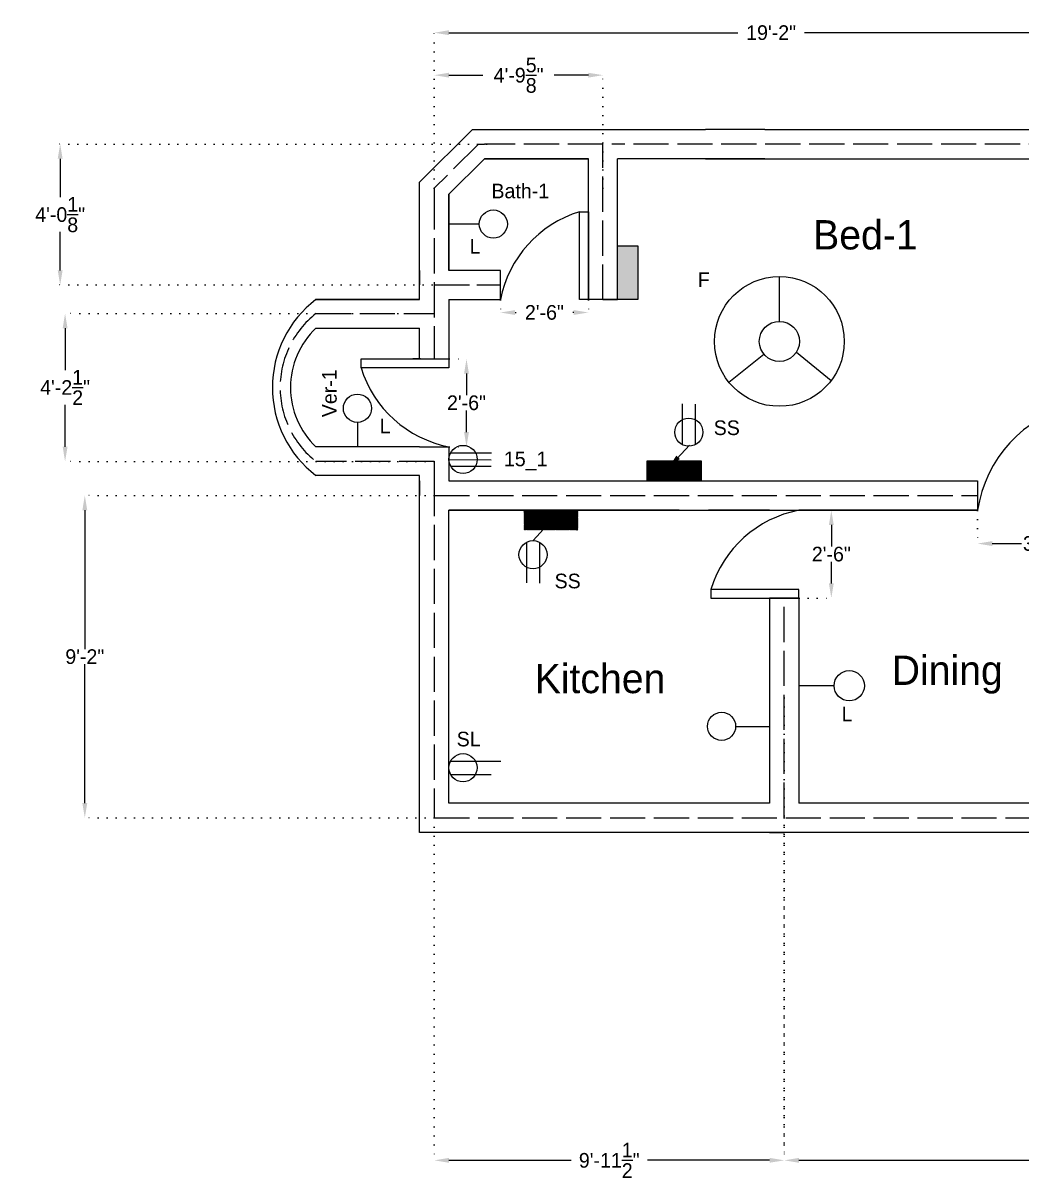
# Model space of a CAD drawing. Header units: feet. Extents: x -84 to 922, y -74 to 449.
# Drawn here: x -83.8 to 257.2, y -63.5 to 330.8 of the extents above; entities that cross this region are included whole.
import ezdxf

# ---------------------------------------------------------------- set-up
doc = ezdxf.new("R2010")
doc.units = ezdxf.units.FT
doc.header["$MEASUREMENT"] = 0
doc.linetypes.add('ACAD_ISO02W100', pattern=[15, 12, -3])
doc.linetypes.add('ACAD_ISO07W100', pattern=[3, 0, -3])
doc.layers.add('Layer1', color=7, linetype='ACAD_ISO02W100')
doc.layers.add('Layer2', color=7, linetype='ACAD_ISO02W100')
doc.dimstyles.get("Standard").update_dxf_attribs({"dimtxt": 5, "dimasz": 5, "dimexe": 0.18, "dimexo": 0.0625, "dimgap": 0.09, "dimtad": 0, "dimtih": 1, "dimtoh": 1, "dimdec": 4, "dimzin": 0, "dimdsep": 46, "dimlunit": 4, "dimtxsty": 'Standard', "dimcen": 0.09, "dimadec": 0, "dimazin": 0, "dimtfac": 1, "dimtdec": 4, "dimtofl": 0, "dimtmove": 0, "dimatfit": 3, "dimfxl": 0, "dimtolj": 1, "dimtzin": 0, "dimarcsym": 0})

# ---------------------------------------------------------------- blocks, each defined once
blk = doc.blocks.new('*D36')
at = {"layer": 'Defpoints', "color": 0}
for p in [(176.01, 100.47), (411.54, 100.47), (176.01, -57.47)]:
    blk.add_point(p, dxfattribs=at)
at = {"layer": 'Layer1', "color": 0, "linetype": 'ACAD_ISO07W100', "lineweight": -2}
for p, q in [((176.01, 100.41), (176.01, -57.65)), ((411.54, 100.41), (411.54, -57.65))]:
    blk.add_line(p, q, dxfattribs=at)
at = {"layer": 'Layer1', "color": 0, "linetype": 'Continuous', "lineweight": -2}
for p, q in [((181.01, -57.47), (279.94, -57.47)), ((406.54, -57.47), (307.62, -57.47))]:
    blk.add_line(p, q, dxfattribs=at)
at = {"layer": 'Layer1', "color": 0}
for points in [[(181.01, -56.64), (181.01, -58.3), (176.01, -57.47)], [(406.54, -56.64), (406.54, -58.3), (411.54, -57.47)]]:
    blk.add_solid(points, dxfattribs=at)
at = {"layer": 'Layer1', "color": 0, "insert": (293.78, -57.47), "char_height": 5, "attachment_point": 5}
blk.add_mtext('\\A1;19\'-7{\\H1.000000x;\\S1/2;}"', dxfattribs=at)
blk = doc.blocks.new('*D37')
at = {"layer": 'Defpoints', "color": 0}
for p in [(56.54, 59.47), (176.01, 59.47), (56.54, -57.47)]:
    blk.add_point(p, dxfattribs=at)
at = {"layer": 'Layer1', "color": 0, "linetype": 'ACAD_ISO07W100', "lineweight": -2}
for p, q in [((56.54, 59.41), (56.54, -57.65)), ((176.01, 59.41), (176.01, -57.65))]:
    blk.add_line(p, q, dxfattribs=at)
at = {"layer": 'Layer1', "color": 0, "linetype": 'Continuous', "lineweight": -2}
for p, q in [((61.54, -57.47), (103.27, -57.47)), ((171.01, -57.47), (129.28, -57.47))]:
    blk.add_line(p, q, dxfattribs=at)
at = {"layer": 'Layer1', "color": 0}
for points in [[(61.54, -56.64), (61.54, -58.3), (56.54, -57.47)], [(171.01, -56.64), (171.01, -58.3), (176.01, -57.47)]]:
    blk.add_solid(points, dxfattribs=at)
at = {"layer": 'Layer1', "color": 0, "insert": (116.28, -57.47), "char_height": 5, "attachment_point": 5}
blk.add_mtext('\\A1;9\'-11{\\H1.000000x;\\S1/2;}"', dxfattribs=at)
blk = doc.blocks.new('*D38')
at = {"layer": 'Defpoints', "color": 0}
for p in [(56.54, 169.47), (-62.77, 59.47), (56.54, 59.47)]:
    blk.add_point(p, dxfattribs=at)
at = {"layer": 'Layer1', "color": 0, "linetype": 'ACAD_ISO07W100', "lineweight": -2}
for p, q in [((56.48, 169.47), (-62.95, 169.47)), ((56.48, 59.47), (-62.95, 59.47))]:
    blk.add_line(p, q, dxfattribs=at)
at = {"layer": 'Layer1', "color": 0, "linetype": 'Continuous', "lineweight": -2}
for p, q in [((-62.77, 164.47), (-62.77, 117.06)), ((-62.77, 64.47), (-62.77, 111.88))]:
    blk.add_line(p, q, dxfattribs=at)
at = {"layer": 'Layer1', "color": 0}
for points in [[(-63.6, 164.47), (-61.94, 164.47), (-62.77, 169.47)], [(-63.6, 64.47), (-61.94, 64.47), (-62.77, 59.47)]]:
    blk.add_solid(points, dxfattribs=at)
at = {"layer": 'Layer1', "color": 0, "insert": (-62.77, 114.47), "char_height": 5, "attachment_point": 5}
blk.add_mtext('\\A1;9\'-2"', dxfattribs=at)
blk = doc.blocks.new('*D52')
at = {"layer": 'Defpoints', "color": 0}
for p in [(242.03, 164.47), (278.03, 164.47), (278.03, 153.09)]:
    blk.add_point(p, dxfattribs=at)
at = {"layer": 'Layer1', "color": 0, "linetype": 'ACAD_ISO07W100', "lineweight": -2}
for p, q in [((242.03, 164.41), (242.03, 152.91)), ((278.03, 164.41), (278.03, 152.91))]:
    blk.add_line(p, q, dxfattribs=at)
at = {"layer": 'Layer1', "color": 0, "linetype": 'Continuous', "lineweight": -2}
for p, q in [((247.03, 153.09), (257.02, 153.09)), ((273.03, 153.09), (263.04, 153.09))]:
    blk.add_line(p, q, dxfattribs=at)
at = {"layer": 'Layer1', "color": 0}
for points in [[(247.03, 153.92), (247.03, 152.26), (242.03, 153.09)], [(273.03, 153.92), (273.03, 152.26), (278.03, 153.09)]]:
    blk.add_solid(points, dxfattribs=at)
at = {"layer": 'Layer1', "color": 0, "insert": (260.03, 153.09), "char_height": 5, "attachment_point": 5}
blk.add_mtext("\\A1;3'", dxfattribs=at)
blk = doc.blocks.new('*D53')
at = {"layer": 'Defpoints', "color": 0}
for p in [(181.01, 164.47), (192.1, 164.47), (181.01, 134.47)]:
    blk.add_point(p, dxfattribs=at)
at = {"layer": 'Layer1', "color": 0, "linetype": 'ACAD_ISO07W100', "lineweight": -2}
for p, q in [((181.07, 164.47), (192.28, 164.47)), ((181.07, 134.47), (192.28, 134.47))]:
    blk.add_line(p, q, dxfattribs=at)
at = {"layer": 'Layer1', "color": 0, "linetype": 'Continuous', "lineweight": -2}
for p, q in [((192.1, 159.47), (192.1, 152.06)), ((192.1, 139.47), (192.1, 146.88))]:
    blk.add_line(p, q, dxfattribs=at)
at = {"layer": 'Layer1', "color": 0}
for points in [[(191.27, 159.47), (192.93, 159.47), (192.1, 164.47)], [(191.27, 139.47), (192.93, 139.47), (192.1, 134.47)]]:
    blk.add_solid(points, dxfattribs=at)
at = {"layer": 'Layer1', "color": 0, "insert": (192.1, 149.47), "char_height": 5, "attachment_point": 5}
blk.add_mtext('\\A1;2\'-6"', dxfattribs=at)
blk = doc.blocks.new('*D61')
at = {"layer": 'Defpoints', "color": 0}
for p in [(79.14, 236.38), (109.14, 236.38), (109.14, 231.98)]:
    blk.add_point(p, dxfattribs=at)
at = {"layer": 'Layer2', "color": 0, "linetype": 'ACAD_ISO07W100', "lineweight": -2}
for p, q in [((79.14, 236.31), (79.14, 231.8)), ((109.14, 236.31), (109.14, 231.8))]:
    blk.add_line(p, q, dxfattribs=at)
at = {"layer": 'Layer2', "color": 0, "linetype": 'Continuous', "lineweight": -2}
for p, q in [((84.14, 231.98), (84.47, 231.98)), ((104.14, 231.98), (103.81, 231.98))]:
    blk.add_line(p, q, dxfattribs=at)
at = {"layer": 'Layer2', "color": 0}
for points in [[(84.14, 232.81), (84.14, 231.14), (79.14, 231.98)], [(104.14, 232.81), (104.14, 231.14), (109.14, 231.98)]]:
    blk.add_solid(points, dxfattribs=at)
at = {"layer": 'Layer2', "color": 0, "insert": (94.14, 231.98), "char_height": 5, "attachment_point": 5}
blk.add_mtext('\\A1;2\'-6"', dxfattribs=at)
blk = doc.blocks.new('*D62')
at = {"layer": 'Defpoints', "color": 0}
for p in [(61.54, 216.13), (61.54, 186.13), (67.54, 186.13)]:
    blk.add_point(p, dxfattribs=at)
at = {"layer": 'Layer2', "color": 0, "linetype": 'ACAD_ISO07W100', "lineweight": -2}
for p, q in [((61.6, 216.13), (67.72, 216.13)), ((61.6, 186.13), (67.72, 186.13))]:
    blk.add_line(p, q, dxfattribs=at)
at = {"layer": 'Layer2', "color": 0, "linetype": 'Continuous', "lineweight": -2}
for p, q in [((67.54, 211.13), (67.54, 203.72)), ((67.54, 191.13), (67.54, 198.54))]:
    blk.add_line(p, q, dxfattribs=at)
at = {"layer": 'Layer2', "color": 0}
for points in [[(66.71, 211.13), (68.37, 211.13), (67.54, 216.13)], [(66.71, 191.13), (68.37, 191.13), (67.54, 186.13)]]:
    blk.add_solid(points, dxfattribs=at)
at = {"layer": 'Layer2', "color": 0, "insert": (67.54, 201.13), "char_height": 5, "attachment_point": 5}
blk.add_mtext('\\A1;2\'-6"', dxfattribs=at)
blk = doc.blocks.new('*D65')
at = {"layer": 'Defpoints', "color": 0}
for p in [(286.54, 327.5), (56.54, 274.4), (286.54, 274.4)]:
    blk.add_point(p, dxfattribs=at)
at = {"layer": 'Layer2', "color": 0, "linetype": 'ACAD_ISO07W100', "lineweight": -2}
for p, q in [((56.54, 274.46), (56.54, 327.68)), ((286.54, 274.46), (286.54, 327.68))]:
    blk.add_line(p, q, dxfattribs=at)
at = {"layer": 'Layer2', "color": 0, "linetype": 'Continuous', "lineweight": -2}
for p, q in [((61.54, 327.5), (160.2, 327.5)), ((281.54, 327.5), (182.88, 327.5))]:
    blk.add_line(p, q, dxfattribs=at)
at = {"layer": 'Layer2', "color": 0}
for points in [[(61.54, 328.34), (61.54, 326.67), (56.54, 327.5)], [(281.54, 328.34), (281.54, 326.67), (286.54, 327.5)]]:
    blk.add_solid(points, dxfattribs=at)
at = {"layer": 'Layer2', "color": 0, "insert": (171.54, 327.5), "char_height": 5, "attachment_point": 5}
blk.add_mtext('\\A1;19\'-2"', dxfattribs=at)
blk = doc.blocks.new('*D68')
at = {"layer": 'Defpoints', "color": 0}
for p in [(114.14, 313), (56.54, 274.4), (114.14, 274.4)]:
    blk.add_point(p, dxfattribs=at)
at = {"layer": 'Layer2', "color": 0, "linetype": 'ACAD_ISO07W100', "lineweight": -2}
for p, q in [((56.54, 274.46), (56.54, 313.18)), ((114.14, 274.46), (114.14, 313.18))]:
    blk.add_line(p, q, dxfattribs=at)
at = {"layer": 'Layer2', "color": 0, "linetype": 'Continuous', "lineweight": -2}
for p, q in [((61.54, 313), (73.17, 313)), ((109.14, 313), (97.51, 313))]:
    blk.add_line(p, q, dxfattribs=at)
at = {"layer": 'Layer2', "color": 0}
for points in [[(61.54, 313.83), (61.54, 312.17), (56.54, 313)], [(109.14, 313.83), (109.14, 312.17), (114.14, 313)]]:
    blk.add_solid(points, dxfattribs=at)
at = {"layer": 'Layer2', "color": 0, "insert": (85.34, 313), "char_height": 5, "attachment_point": 5}
blk.add_mtext('\\A1;4\'-9{\\H1.000000x;\\S5/8;}"', dxfattribs=at)
blk = doc.blocks.new('*D70')
at = {"layer": 'Defpoints', "color": 0}
for p in [(-71.18, 289.47), (74.46, 289.47), (74.46, 241.38)]:
    blk.add_point(p, dxfattribs=at)
at = {"layer": 'Layer2', "color": 0, "linetype": 'ACAD_ISO07W100', "lineweight": -2}
for p, q in [((74.4, 289.47), (-71.36, 289.47)), ((74.4, 241.38), (-71.36, 241.37))]:
    blk.add_line(p, q, dxfattribs=at)
at = {"layer": 'Layer2', "color": 0, "linetype": 'Continuous', "lineweight": -2}
for p, q in [((-71.18, 284.47), (-71.18, 271.34)), ((-71.18, 246.37), (-71.18, 259.5))]:
    blk.add_line(p, q, dxfattribs=at)
at = {"layer": 'Layer2', "color": 0}
for points in [[(-70.35, 284.47), (-72.02, 284.47), (-71.18, 289.47)], [(-70.35, 246.37), (-72.02, 246.37), (-71.18, 241.37)]]:
    blk.add_solid(points, dxfattribs=at)
at = {"layer": 'Layer2', "color": 0, "insert": (-71.18, 265.42), "char_height": 5, "attachment_point": 5}
blk.add_mtext('\\A1;4\'-0{\\H1.000000x;\\S1/8;}"', dxfattribs=at)
blk = doc.blocks.new('*D73')
at = {"layer": 'Defpoints', "color": 0}
for p in [(56.54, 231.62), (-69.5, 181.13), (56.54, 181.13)]:
    blk.add_point(p, dxfattribs=at)
at = {"layer": 'Layer2', "color": 0, "linetype": 'ACAD_ISO07W100', "lineweight": -2}
for p, q in [((56.48, 231.62), (-69.68, 231.62)), ((56.48, 181.13), (-69.68, 181.13))]:
    blk.add_line(p, q, dxfattribs=at)
at = {"layer": 'Layer2', "color": 0, "linetype": 'Continuous', "lineweight": -2}
for p, q in [((-69.5, 226.62), (-69.5, 212.3)), ((-69.5, 186.13), (-69.5, 200.45))]:
    blk.add_line(p, q, dxfattribs=at)
at = {"layer": 'Layer2', "color": 0}
for points in [[(-70.33, 226.62), (-68.67, 226.62), (-69.5, 231.62)], [(-70.33, 186.13), (-68.67, 186.13), (-69.5, 181.13)]]:
    blk.add_solid(points, dxfattribs=at)
at = {"layer": 'Layer2', "color": 0, "insert": (-69.5, 206.38), "char_height": 5, "attachment_point": 5}
blk.add_mtext('\\A1;4\'-2{\\H1.000000x;\\S1/2;}"', dxfattribs=at)

msp = doc.modelspace()

# ---------------------------------------------------------------- hatches: boundary and pattern name
h = msp.add_hatch()
h.set_pattern_fill('ANSI31', color=256, style=0)
h.set_pattern_definition([(45, (23.32183, -141.12895), (-0.088388348, 0.088388348), [])])
h.paths.add_polyline_path([(147.60269, 181.34924), (129.25417, 181.34924), (129.25417, 174.47006), (147.60269, 174.47006)])
h = msp.add_hatch()
h.set_pattern_fill('ANSI31', color=256, style=0)
h.set_pattern_definition([(45, (-18.73359, -157.86765), (-0.088388348, 0.088388348), [])])
h.paths.add_polyline_path([(105.54727, 164.61054), (87.19875, 164.61054), (87.19875, 157.73136), (105.54727, 157.73136)])
at = {"layer": 'Layer2'}
h = msp.add_hatch(color=256, dxfattribs=at)
h.set_gradient(color1=(255, 255, 255), one_color=1, tint=1)
h.paths.add_polyline_path([(126.02014, 254.72408), (119.14096, 254.72408), (119.14096, 236.37556), (126.02014, 236.37556)])

# ---------------------------------------------------------------- linework, layer by layer
for p, q in [((51.54051, 276.47006), (69.54051, 294.47006)), ((109.38224, 294.47006), (119.14096, 294.47006)), ((119.14096, 294.47006), (149.14096, 294.47006)), ((169.38224, 294.47006), (149.14096, 294.47006)), ((61.54051, 272.32792), (73.68265, 284.47006)), ((109.14096, 236.37556), (109.14096, 284.47006)), ((149.14096, 284.47006), (119.14096, 284.47006)), ((79.14096, 246.37556), (61.54051, 246.37556)), ((79.14096, 236.37556), (79.14096, 246.37556)), ((174.36748, 228.95826), (174.36748, 244.25961)), ((51.54051, 236.37556), (16.11851, 236.37556)), ((51.54051, 236.37556), (46.96951, 236.37556)), ((61.54051, 236.37556), (61.54051, 213.13932)), ((119.14096, 236.37556), (109.14096, 236.37556)), ((157.13689, 208.1754), (169.03666, 217.79449)), ((180.18793, 218.48305), (192.05072, 208.7548)), ((51.78179, 216.13428), (49.23992, 216.13428)), ((51.54051, 216.13428), (61.54051, 216.13428)), ((141.23158, 186.84934), (141.23158, 200.78597)), ((145.71888, 186.89088), (145.71888, 200.69569)), ((51.54051, 186.13428), (61.54051, 186.13428)), ((61.54051, 186.13428), (61.54051, 174.47006)), ((61.5559, 181.81167), (75.91554, 181.73119)), ((62.09093, 184.01595), (76.02757, 184.01595)), ((62.13247, 179.52865), (75.93729, 179.52865)), ((61.54051, 174.47006), (242.03066, 174.47006)), ((242.03066, 174.47006), (242.03066, 164.47006)), ((140.11021, 164.47006), (61.54051, 164.47006)), ((61.54051, 164.47006), (140.11021, 164.47006)), ((140.11021, 164.47006), (150.11021, 164.47006)), ((171.0122, 164.47006), (150.11021, 164.47006)), ((150.11021, 164.47006), (171.0122, 164.47006)), ((171.0122, 164.47006), (181.0122, 164.47006)), ((242.03066, 164.47006), (181.0122, 164.47006)), ((181.0122, 164.47006), (242.03066, 164.47006)), ((87.96887, 153.5246), (87.96887, 139.71978)), ((92.45617, 153.56614), (92.45617, 139.62951)), ((171.0122, 134.47006), (171.0122, 64.47006)), ((181.0122, 134.47006), (171.0122, 134.47006)), ((181.0122, 134.47006), (181.0122, 64.47006)), ((62.07554, 78.77082), (76.01217, 78.77082)), ((62.11708, 74.28352), (75.9219, 74.28352))]:
    msp.add_line(p, q)
for points in [[(69.54051, 294.47006), (109.38224, 294.47006)], [(169.38224, 294.47006), (291.54051, 294.47006), (291.54051, 283.01762)], [(73.68265, 284.47006), (109.14096, 284.47006)], [(109.14096, 284.47006), (73.68265, 284.47006)], [(114.14096, 236.37556), (119.14096, 236.37556), (119.14096, 284.47006)], [(149.14096, 284.47006), (281.54051, 284.47006), (281.54051, 174.47006)], [(169.38224, 284.47006), (149.14096, 284.47006)], [(51.54051, 236.37556), (51.54051, 276.47006)], [(61.54051, 246.37556), (61.54051, 272.32792)], [(61.54051, 272.32792), (61.54051, 246.37556)], [(16.11851, 236.37556), (51.54051, 236.37556)], [(61.54051, 236.37556), (79.14096, 236.37556)], [(16.11851, 226.61684), (51.54051, 226.61684)], [(51.54051, 216.13428), (51.54051, 226.61684)], [(51.54051, 186.13428), (16.11851, 186.13428)], [(51.54051, 176.37556), (16.11851, 176.37556)], [(291.54051, 54.47006), (51.54051, 54.47006), (51.54051, 176.37556)], [(171.0122, 64.47006), (61.54051, 64.47006), (61.54051, 164.47006)], [(291.54051, 64.47006), (181.0122, 64.47006)]]:
    msp.add_lwpolyline(points)
for points in [[(109.14096, 236.37556), (106.146, 236.37556), (106.146, 266.37556), (109.14096, 266.37556)], [(126.02014, 254.72408), (126.02014, 236.37556), (119.14096, 236.37556), (119.14096, 254.72408)], [(61.54051, 216.13428), (61.54051, 213.13932), (31.54051, 213.13932), (31.54051, 216.13428)], [(129.25417, 181.34924), (147.60269, 181.34924), (147.60269, 174.47006), (129.25417, 174.47006)], [(181.0122, 134.47006), (181.0122, 137.46501), (151.0122, 137.46501), (151.0122, 134.47006)]]:
    msp.add_lwpolyline(points, close=True)
for centre, radius in [((76.69528, 262.18211), 4.80827), ((174.36748, 222.10362), 22.156), ((174.36748, 222.10362), 6.85465), ((30.31444, 199.29049), 4.80827), ((143.43586, 191.12257), 4.80827), ((66.36417, 181.81167), 4.80827), ((90.25188, 149.2929), 4.80827), ((154.62579, 90.6969), 4.80827), ((66.34878, 76.56653), 4.80827)]:
    msp.add_circle(centre, radius)
for centre, radius, start, end in [((117.55726, 228.94896), 39.12757, 106.9563069, 169.0586175), ((38.97376, 206.37556), 37.71422, 127.3016683, 232.6983317), ((35.40064, 206.37556), 27.95551, 133.6098345, 226.3901655), ((68.9671, 224.55058), 39.12757, 196.9563069, 259.0586175), ((285.41192, 157.82744), 43.88689, 103.6759901, 171.2943862), ((188.4388, 126.05375), 39.12757, 100.9413825, 163.0436931)]:
    msp.add_arc(centre, radius, start, end)
at = {"layer": 'Layer1'}
for p, q in [((71.61158, 289.47006), (56.54051, 274.39899)), ((70.14711, 288.00559), (71.61158, 289.47006)), ((71.61158, 289.47006), (73.68265, 289.47006)), ((114.14096, 289.4704), (73.68265, 289.47006)), ((286.54051, 289.47006), (119.14096, 289.47006)), ((56.54051, 274.39899), (56.54051, 272.32792)), ((56.54051, 272.32792), (56.54051, 216.13428)), ((51.54051, 246.37556), (51.54051, 241.37556)), ((56.54051, 241.37556), (79.14096, 241.37556)), ((119.14096, 236.37556), (114.14096, 236.37556)), ((16.11851, 231.61684), (56.54051, 231.61684)), ((56.54051, 181.13428), (16.11851, 181.13428)), ((56.54051, 181.13428), (56.54051, 174.47006)), ((51.54051, 174.47006), (51.54051, 169.47006)), ((56.54051, 174.47006), (56.54051, 59.47006)), ((56.54051, 169.47006), (242.03066, 169.47006)), ((176.0122, 59.47006), (176.0122, 134.47006)), ((69.04386, 78.77082), (70.62202, 78.77082)), ((70.62202, 78.77082), (79.24035, 78.77082)), ((56.54051, 59.47006), (766.54051, 59.47006)), ((171.0122, 54.47006), (176.0122, 54.47006))]:
    msp.add_line(p, q, dxfattribs=at)
at = {"layer": 'Layer1', "linetype": 'Continuous'}
msp.add_circle((198.21569, 104.55771), 5.16729, dxfattribs=at)
at = {"layer": 'Layer1'}
msp.add_arc((36.1077, 206.37556), 32.19767, 128.3765715, 231.6234285, dxfattribs=at)
at = {"layer": 'Layer2'}
for p, q in [((114.14096, 236.37556), (114.14051, 289.4704)), ((119.14096, 289.47006), (117.11409, 289.47006)), ((71.88702, 262.18211), (61.54051, 262.18211)), ((119.14096, 236.37556), (114.14096, 236.37556)), ((30.31444, 194.48222), (30.31444, 186.13428)), ((193.0484, 104.55771), (181.0122, 104.55771)), ((159.43406, 90.6969), (171.0122, 90.6969))]:
    msp.add_line(p, q, dxfattribs=at)

# ---------------------------------------------------------------- texts
at = {"char_height": 5, "attachment_point": 1}
for s, insert, width in [('L', (68.59178, 257.09637), 8.5329301), ('F', (146.52165, 245.6883), 13.9775687), ('L', (37.90773, 195.7716), 8.5329301), ('SS', (151.93767, 195.13504), 8.5329301), ('{\\C3;15_1}', (80.31381, 184.49617), 13.9775687), ('SS', (97.61401, 142.81167), 8.5329301), ('L', (195.58968, 97.39644), 8.5329301), ('{\\C7;SL}', (64.19099, 88.85414), 13.9775687)]:
    msp.add_mtext(s, dxfattribs=dict(at, insert=insert, width=width))
at = {"layer": 'Layer1', "attachment_point": 1}
for s, insert, char_height, width in [('Bath-1', (76.05611, 275.96227), 5, 38.0848448), ('Bed-1', (185.8809, 263.50535), 10, 133.8988665), ('Dining', (212.72069, 114.83986), 10, 155.2209551), ('Kitchen', (90.82975, 112.01928), 10, 87.2732)]:
    msp.add_mtext(s, dxfattribs=dict(at, insert=insert, char_height=char_height, width=width))
at = {"layer": 'Layer2', "insert": (18.22535, 196.23998), "char_height": 5, "width": 85.3207491, "attachment_point": 1, "rotation": 90}
msp.add_mtext('Ver-1', dxfattribs=at)

# ---------------------------------------------------------------- dimensions: what is measured, and where the dimension line sits
at = {"layer": 'Layer1'}
for p1, p2, distance, picture, middle in [((56.54051, 169.47006), (56.54051, 59.47006), -119.30953, '*D38', (-62.76902, 114.47006)), ((181.0122, 134.47006), (181.0122, 164.47006), -11.08911, '*D53', (192.10132, 149.47006)), ((242.03066, 164.47006), (278.03066, 164.47006), -11.38039, '*D52', (260.03066, 153.08967)), ((411.54051, 100.47006), (176.0122, 100.47006), 157.93967, '*D36', (293.77636, -57.46961)), ((176.0122, 59.47006), (56.54051, 59.47006), 116.93967, '*D37', (116.27636, -57.46961))]:
    dim = msp.add_aligned_dim(p1=p1, p2=p2, distance=distance, dimstyle='Standard', dxfattribs=at)
    dim.commit()
    dim.dimension.update_dxf_attribs({"geometry": picture, "text_midpoint": middle})
at = {"layer": 'Layer2'}
for p1, p2, distance, picture, middle in [((56.54051, 274.39899), (286.54051, 274.39899), 53.10365, '*D65', (171.54051, 327.50264)), ((74.46322, 241.37556), (74.46281, 289.47006), 145.64525, '*D70', (-71.18224, 265.42159)), ((79.14096, 236.37556), (109.14096, 236.37556), -4.39939, '*D61', (94.14096, 231.97616)), ((61.54051, 216.13428), (61.54051, 186.13428), 5.99816, '*D62', (67.53868, 201.13428))]:
    dim = msp.add_aligned_dim(p1=p1, p2=p2, distance=distance, dimstyle='Standard', dxfattribs=at)
    dim.commit()
    dim.dimension.update_dxf_attribs({"geometry": picture, "text_midpoint": middle})
dim = msp.add_linear_dim(base=(114.14064, 313.00101), p1=(56.54051, 274.39899), p2=(114.14064, 274.39947), dimstyle='Standard', dxfattribs=at)
dim.commit()
dim.dimension.update_dxf_attribs({"geometry": '*D68', "text_midpoint": (85.34057, 313.00101)})
dim = msp.add_linear_dim(base=(-69.49917, 181.13428), p1=(56.54051, 231.61684), p2=(56.54051, 181.13428), angle=90, dimstyle='Standard', dxfattribs=at)
dim.commit()
dim.dimension.update_dxf_attribs({"geometry": '*D73', "text_midpoint": (-69.49917, 206.37556)})

# ---------------------------------------------------------------- leaders
at = {"color": 252}
for points in [[(136.39874, 178.87072), (143.67299, 186.74092)], [(97.52613, 161.97138), (90.25188, 154.10117)]]:
    msp.add_leader(points, dimstyle='Standard', override={"dimasz": 5, "dimgap": 0.09, "dimtad": 0}, dxfattribs=at)

doc.saveas('drawing.dxf')
